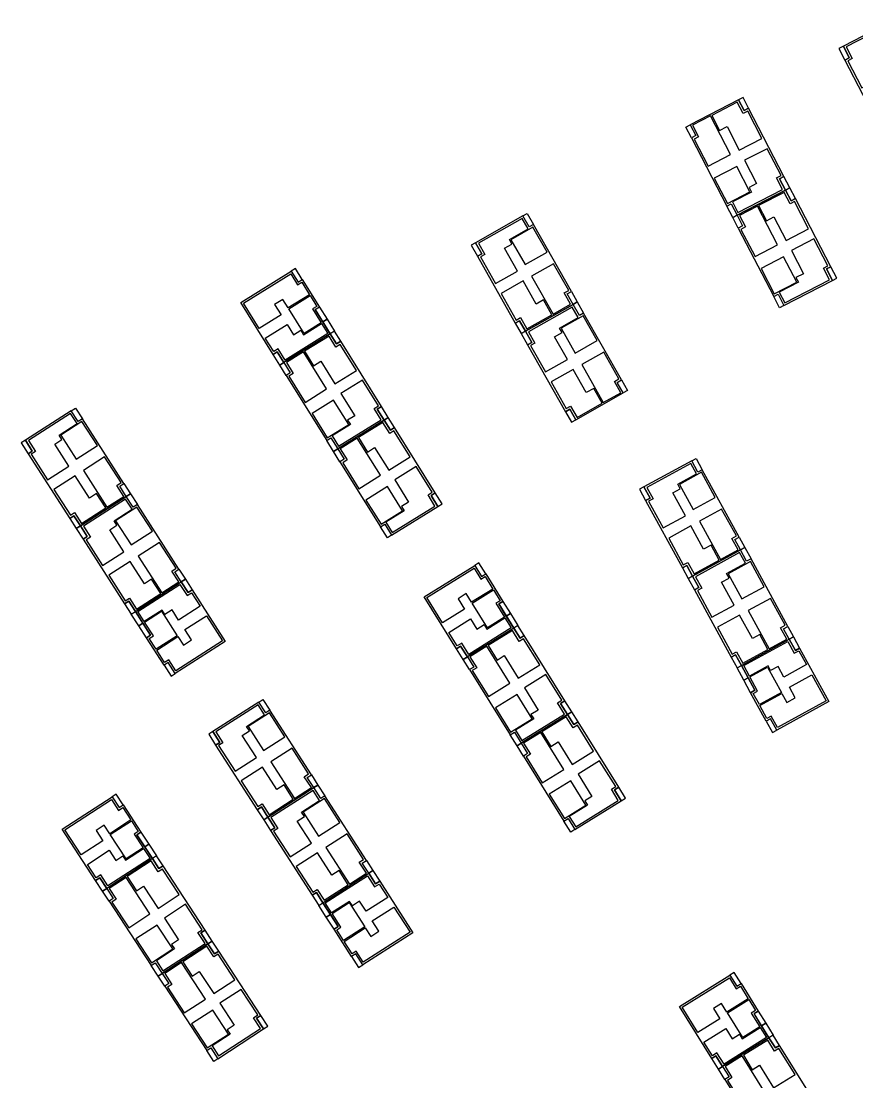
# Model space of a CAD drawing. Header units: millimetres. Extents: x 2243236 to 2245245, y 377909 to 380965.
# Drawn here: x 2244631.5 to 2244825.4, y 378654.8 to 378901.1 of the extents above; entities that cross this region are included whole.
import ezdxf

# ---------------------------------------------------------------- set-up
doc = ezdxf.new("R2010")
doc.units = ezdxf.units.MM
doc.layers.add('планировка_квартир_1_тип_контур', color=249, linetype='Continuous')

msp = doc.modelspace()

# ---------------------------------------------------------------- linework, layer by layer
at = {"layer": 'планировка_квартир_1_тип_контур', "color": 8}
for points in [[(2244844.43, 378880.13), (2244843.15, 378882.61), (2244844.16, 378883.14), (2244835.94, 378898.97), (2244834.93, 378898.45), (2244833.55, 378901.1), (2244822.31, 378895.27), (2244822.31, 378895.27), (2244823.69, 378892.61), (2244822.67, 378892.08), (2244830.89, 378876.25), (2244831.91, 378876.78), (2244833.19, 378874.3), (2244844.43, 378880.13)], [(2244786.77, 378877), (2244788.05, 378874.53), (2244787.04, 378874), (2244795.26, 378858.17), (2244796.27, 378858.69), (2244797.65, 378856.04), (2244808.89, 378861.87), (2244808.89, 378861.87), (2244807.51, 378864.52), (2244808.53, 378865.05), (2244800.31, 378880.89), (2244799.29, 378880.36), (2244798.01, 378882.84), (2244786.77, 378877)], [(2244797.65, 378856.04), (2244798.93, 378853.56), (2244797.92, 378853.03), (2244806.14, 378837.2), (2244807.15, 378837.73), (2244808.53, 378835.07), (2244819.77, 378840.9), (2244819.77, 378840.9), (2244818.39, 378843.56), (2244819.41, 378844.09), (2244811.19, 378859.92), (2244810.17, 378859.39), (2244808.89, 378861.87), (2244797.65, 378856.04)], [(2244759.58, 378835.35), (2244758.2, 378837.78), (2244759.2, 378838.34), (2244750.41, 378853.87), (2244749.42, 378853.31), (2244747.94, 378855.91), (2244736.92, 378849.67), (2244736.92, 378849.67), (2244738.39, 378847.07), (2244737.39, 378846.5), (2244746.18, 378830.98), (2244747.18, 378831.54), (2244748.56, 378829.12), (2244759.58, 378835.35)], [(2244771.21, 378814.8), (2244769.84, 378817.22), (2244770.83, 378817.79), (2244762.04, 378833.31), (2244761.05, 378832.75), (2244759.58, 378835.35), (2244748.56, 378829.12), (2244748.56, 378829.12), (2244750.03, 378826.51), (2244749.03, 378825.95), (2244757.81, 378810.42), (2244758.81, 378810.99), (2244760.19, 378808.56), (2244771.21, 378814.8)], [(2244692.48, 378821.83), (2244693.96, 378819.46), (2244692.99, 378818.85), (2244702.42, 378803.71), (2244703.39, 378804.31), (2244704.97, 378801.78), (2244715.72, 378808.47), (2244715.72, 378808.47), (2244714.14, 378811.01), (2244715.12, 378811.62), (2244705.68, 378826.76), (2244704.71, 378826.15), (2244703.23, 378828.52), (2244692.48, 378821.83)], [(2244655.89, 378790.75), (2244654.38, 378793.1), (2244655.34, 378793.72), (2244645.7, 378808.73), (2244644.74, 378808.12), (2244643.13, 378810.63), (2244632.47, 378803.79), (2244632.47, 378803.79), (2244634.08, 378801.28), (2244633.12, 378800.66), (2244642.75, 378785.64), (2244643.72, 378786.26), (2244645.23, 378783.91), (2244655.89, 378790.75)], [(2244704.97, 378801.78), (2244706.44, 378799.41), (2244705.48, 378798.8), (2244714.91, 378783.66), (2244715.88, 378784.26), (2244717.46, 378781.73), (2244728.21, 378788.42), (2244728.21, 378788.42), (2244726.63, 378790.96), (2244727.6, 378791.57), (2244718.17, 378806.71), (2244717.19, 378806.1), (2244715.72, 378808.47), (2244704.97, 378801.78)], [(2244798.44, 378778.3), (2244797.1, 378780.75), (2244798.11, 378781.29), (2244789.56, 378796.95), (2244788.55, 378796.41), (2244787.12, 378799.03), (2244776.01, 378792.96), (2244776.01, 378792.96), (2244777.44, 378790.34), (2244776.43, 378789.79), (2244784.98, 378774.13), (2244785.99, 378774.68), (2244787.33, 378772.23), (2244798.44, 378778.3)], [(2244668.65, 378770.88), (2244667.14, 378773.23), (2244668.1, 378773.84), (2244658.46, 378788.85), (2244657.5, 378788.24), (2244655.89, 378790.75), (2244645.23, 378783.91), (2244645.23, 378783.91), (2244646.84, 378781.4), (2244645.88, 378780.78), (2244655.51, 378765.76), (2244656.48, 378766.38), (2244657.99, 378764.04), (2244668.65, 378770.88)], [(2244809.76, 378757.57), (2244808.42, 378760.02), (2244809.42, 378760.56), (2244800.88, 378776.22), (2244799.87, 378775.67), (2244798.44, 378778.3), (2244787.33, 378772.23), (2244787.33, 378772.23), (2244788.76, 378769.61), (2244787.75, 378769.05), (2244796.3, 378753.4), (2244797.31, 378753.95), (2244798.65, 378751.5), (2244809.76, 378757.57)], [(2244735.05, 378753.48), (2244736.52, 378751.11), (2244735.55, 378750.51), (2244744.98, 378735.36), (2244745.95, 378735.97), (2244747.53, 378733.43), (2244758.28, 378740.12), (2244758.28, 378740.12), (2244756.7, 378742.66), (2244757.68, 378743.27), (2244748.25, 378758.41), (2244747.27, 378757.8), (2244745.8, 378760.17), (2244735.05, 378753.48)], [(2244699.4, 378723.11), (2244697.89, 378725.46), (2244698.85, 378726.07), (2244689.22, 378741.09), (2244688.26, 378740.47), (2244686.64, 378742.99), (2244675.98, 378736.15), (2244675.98, 378736.15), (2244677.6, 378733.63), (2244676.63, 378733.01), (2244686.27, 378717.99), (2244687.24, 378718.62), (2244688.74, 378716.27), (2244699.4, 378723.11)], [(2244747.53, 378733.43), (2244749.01, 378731.06), (2244748.04, 378730.45), (2244757.47, 378715.31), (2244758.44, 378715.92), (2244760.02, 378713.38), (2244770.77, 378720.07), (2244770.77, 378720.07), (2244769.19, 378722.61), (2244770.17, 378723.22), (2244760.74, 378738.36), (2244759.76, 378737.75), (2244758.28, 378740.12), (2244747.53, 378733.43)], [(2244712.16, 378703.23), (2244710.65, 378705.58), (2244711.61, 378706.2), (2244701.98, 378721.21), (2244701.02, 378720.59), (2244699.4, 378723.11), (2244688.74, 378716.27), (2244688.74, 378716.27), (2244690.36, 378713.75), (2244689.39, 378713.13), (2244699.03, 378698.12), (2244700, 378698.74), (2244701.5, 378696.39), (2244712.16, 378703.23)], [(2244651.34, 378699.72), (2244652.86, 378697.38), (2244651.91, 378696.76), (2244661.66, 378681.82), (2244662.61, 378682.45), (2244664.25, 378679.94), (2244674.85, 378686.86), (2244674.85, 378686.86), (2244673.22, 378689.37), (2244674.18, 378689.99), (2244664.43, 378704.94), (2244663.47, 378704.31), (2244661.94, 378706.64), (2244651.34, 378699.72)], [(2244664.25, 378679.94), (2244665.77, 378677.6), (2244664.82, 378676.98), (2244674.57, 378662.04), (2244675.52, 378662.67), (2244677.16, 378660.16), (2244687.76, 378667.08), (2244687.76, 378667.08), (2244686.13, 378669.59), (2244687.09, 378670.21), (2244677.34, 378685.15), (2244676.38, 378684.53), (2244674.85, 378686.86), (2244664.25, 378679.94)], [(2244794.3, 378658.33), (2244795.78, 378655.96), (2244794.81, 378655.36), (2244804.24, 378640.21), (2244805.21, 378640.82), (2244806.79, 378638.28), (2244817.54, 378644.97), (2244817.54, 378644.97), (2244815.96, 378647.51), (2244816.93, 378648.12), (2244807.5, 378663.26), (2244806.53, 378662.65), (2244805.05, 378665.02), (2244794.3, 378658.33)]]:
    msp.add_lwpolyline(points, dxfattribs=at)
at = {"layer": 'планировка_квартир_1_тип_контур', "color": 1}
for points in [[(2244822.99, 378895.12), (2244824.39, 378892.44), (2244823.35, 378891.9), (2244826.6, 378885.63), (2244831.81, 378888.34), (2244829.02, 378893.72), (2244830.76, 378894.62), (2244830.2, 378895.7), (2244834.63, 378898), (2244833.34, 378900.49)], [(2244808.21, 378862.02), (2244806.81, 378864.7), (2244807.86, 378865.24), (2244804.6, 378871.5), (2244799.39, 378868.8), (2244802.18, 378863.42), (2244800.44, 378862.51), (2244801, 378861.43), (2244796.57, 378859.14), (2244797.86, 378856.65)], [(2244737.61, 378849.55), (2244739.1, 378846.92), (2244738.07, 378846.35), (2244741.55, 378840.2), (2244746.66, 378843.09), (2244743.68, 378848.37), (2244745.39, 378849.34), (2244744.79, 378850.4), (2244749.13, 378852.85), (2244747.75, 378855.29)], [(2244819.08, 378841.05), (2244817.69, 378843.73), (2244818.73, 378844.27), (2244815.48, 378850.54), (2244810.27, 378847.83), (2244813.06, 378842.45), (2244811.32, 378841.55), (2244811.88, 378840.47), (2244807.45, 378838.17), (2244808.74, 378835.68)], [(2244686.75, 378829.75), (2244683.09, 378835.61), (2244694.04, 378842.43), (2244695.63, 378839.88), (2244696.6, 378840.49), (2244698.41, 378837.58), (2244693.45, 378834.5), (2244692.2, 378836.51), (2244690.32, 378835.34), (2244691.83, 378832.91)], [(2244749.24, 378828.99), (2244750.73, 378826.37), (2244749.71, 378825.79), (2244753.19, 378819.64), (2244758.3, 378822.54), (2244755.31, 378827.81), (2244757.02, 378828.78), (2244756.42, 378829.84), (2244760.76, 378832.29), (2244759.38, 378834.73)], [(2244715.03, 378808.56), (2244713.43, 378811.13), (2244714.43, 378811.75), (2244710.69, 378817.74), (2244705.71, 378814.64), (2244708.91, 378809.49), (2244707.24, 378808.45), (2244707.89, 378807.42), (2244703.66, 378804.78), (2244705.14, 378802.4)], [(2244633.16, 378803.71), (2244634.79, 378801.17), (2244633.81, 378800.53), (2244637.62, 378794.59), (2244642.56, 378797.76), (2244639.29, 378802.86), (2244640.94, 378803.93), (2244640.29, 378804.95), (2244644.48, 378807.64), (2244642.97, 378810)], [(2244776.69, 378792.83), (2244778.14, 378790.18), (2244777.11, 378789.62), (2244780.49, 378783.42), (2244785.65, 378786.23), (2244782.74, 378791.55), (2244784.47, 378792.5), (2244783.88, 378793.56), (2244788.26, 378795.95), (2244786.92, 378798.41)], [(2244727.52, 378788.51), (2244725.92, 378791.08), (2244726.91, 378791.7), (2244723.18, 378797.69), (2244718.2, 378794.59), (2244721.4, 378789.44), (2244719.73, 378788.4), (2244720.37, 378787.37), (2244716.14, 378784.73), (2244717.62, 378782.35)], [(2244645.92, 378783.83), (2244647.55, 378781.29), (2244646.57, 378780.66), (2244650.38, 378774.71), (2244655.32, 378777.89), (2244652.05, 378782.99), (2244653.7, 378784.05), (2244653.05, 378785.07), (2244657.24, 378787.77), (2244655.73, 378790.13)], [(2244788.01, 378772.1), (2244789.46, 378769.45), (2244788.43, 378768.89), (2244791.81, 378762.69), (2244796.96, 378765.5), (2244794.06, 378770.82), (2244795.79, 378771.76), (2244795.2, 378772.83), (2244799.58, 378775.22), (2244798.24, 378777.68)], [(2244729.31, 378761.4), (2244725.66, 378767.27), (2244736.61, 378774.08), (2244738.2, 378771.53), (2244739.16, 378772.14), (2244740.97, 378769.23), (2244736.02, 378766.15), (2244734.76, 378768.16), (2244732.88, 378766.99), (2244734.4, 378764.56)], [(2244674.49, 378763.04), (2244678.22, 378757.22), (2244667.37, 378750.25), (2244665.75, 378752.78), (2244664.78, 378752.16), (2244662.94, 378755.04), (2244667.85, 378758.19), (2244669.13, 378756.2), (2244670.99, 378757.4), (2244669.45, 378759.8)], [(2244757.59, 378740.21), (2244756, 378742.78), (2244756.99, 378743.4), (2244753.26, 378749.39), (2244748.28, 378746.29), (2244751.48, 378741.14), (2244749.81, 378740.1), (2244750.45, 378739.07), (2244746.22, 378736.43), (2244747.7, 378734.05)], [(2244815.03, 378749.33), (2244818.35, 378743.26), (2244807.03, 378737.08), (2244805.58, 378739.72), (2244804.58, 378739.17), (2244802.94, 378742.17), (2244808.07, 378744.97), (2244809.2, 378742.89), (2244811.15, 378743.95), (2244809.78, 378746.46)], [(2244676.68, 378736.06), (2244678.31, 378733.52), (2244677.32, 378732.89), (2244681.14, 378726.95), (2244686.08, 378730.12), (2244682.8, 378735.22), (2244684.46, 378736.28), (2244683.8, 378737.3), (2244688, 378740), (2244686.48, 378742.36)], [(2244770.08, 378720.16), (2244768.48, 378722.73), (2244769.48, 378723.35), (2244765.75, 378729.34), (2244760.76, 378726.24), (2244763.97, 378721.09), (2244762.3, 378720.05), (2244762.94, 378719.02), (2244758.71, 378716.38), (2244760.19, 378714)], [(2244689.44, 378716.18), (2244691.07, 378713.64), (2244690.08, 378713.01), (2244693.89, 378707.07), (2244698.84, 378710.24), (2244695.56, 378715.34), (2244697.22, 378716.4), (2244696.56, 378717.43), (2244700.76, 378720.12), (2244699.24, 378722.48)], [(2244645.44, 378707.52), (2244641.66, 378713.31), (2244652.46, 378720.36), (2244654.1, 378717.84), (2244655.06, 378718.46), (2244656.93, 378715.6), (2244652.04, 378712.41), (2244650.74, 378714.39), (2244648.89, 378713.18), (2244650.45, 378710.79)], [(2244674.16, 378686.94), (2244672.51, 378689.47), (2244673.49, 378690.11), (2244669.63, 378696.02), (2244664.72, 378692.81), (2244668.03, 378687.74), (2244666.38, 378686.66), (2244667.05, 378685.64), (2244662.87, 378682.92), (2244664.4, 378680.57)], [(2244718, 378695.39), (2244721.74, 378689.57), (2244710.88, 378682.6), (2244709.26, 378685.13), (2244708.3, 378684.52), (2244706.45, 378687.39), (2244711.36, 378690.55), (2244712.64, 378688.55), (2244714.51, 378689.75), (2244712.96, 378692.16)], [(2244788.57, 378666.25), (2244784.91, 378672.12), (2244795.86, 378678.94), (2244797.45, 378676.38), (2244798.42, 378676.99), (2244800.23, 378674.09), (2244795.27, 378671), (2244794.02, 378673.01), (2244792.14, 378671.84), (2244793.65, 378669.41)], [(2244687.07, 378667.16), (2244685.42, 378669.69), (2244686.4, 378670.33), (2244682.54, 378676.24), (2244677.63, 378673.03), (2244680.94, 378667.96), (2244679.29, 378666.88), (2244679.96, 378665.86), (2244675.78, 378663.14), (2244677.31, 378660.79)]]:
    msp.add_lwpolyline(points, close=True, dxfattribs=at)
at = {"layer": 'планировка_квартир_1_тип_контур', "color": 6}
for points in [[(2244822.67, 378892.08), (2244823.69, 378892.61), (2244822.31, 378895.27), (2244821.29, 378894.74)], [(2244800.31, 378880.89), (2244799.03, 378883.37), (2244798.01, 378882.84), (2244799.29, 378880.36)], [(2244788.05, 378874.53), (2244787.04, 378874), (2244785.75, 378876.48), (2244786.77, 378877)], [(2244808.53, 378865.05), (2244807.51, 378864.52), (2244808.89, 378861.87), (2244809.91, 378862.4)], [(2244811.19, 378859.92), (2244809.91, 378862.4), (2244808.89, 378861.87), (2244810.17, 378859.39)], [(2244797.65, 378856.04), (2244796.63, 378855.51), (2244795.26, 378858.17), (2244796.27, 378858.69), (2244797.65, 378856.04)], [(2244747.94, 378855.91), (2244748.94, 378856.47), (2244750.41, 378853.87), (2244749.42, 378853.31), (2244747.94, 378855.91)], [(2244798.93, 378853.56), (2244797.92, 378853.03), (2244796.63, 378855.51), (2244797.65, 378856.04)], [(2244737.39, 378846.5), (2244738.39, 378847.07), (2244736.92, 378849.67), (2244735.92, 378849.11)], [(2244695.77, 378840.51), (2244696.74, 378841.12), (2244695.16, 378843.67), (2244694.18, 378843.06)], [(2244695.77, 378840.51), (2244696.74, 378841.12), (2244695.16, 378843.67), (2244694.18, 378843.06)], [(2244819.41, 378844.09), (2244818.39, 378843.56), (2244819.77, 378840.9), (2244820.79, 378841.43)], [(2244758.2, 378837.78), (2244759.2, 378838.34), (2244760.57, 378835.92), (2244759.58, 378835.35)], [(2244808.53, 378835.07), (2244807.51, 378834.55), (2244806.14, 378837.2), (2244807.15, 378837.73), (2244808.53, 378835.07)], [(2244759.58, 378835.35), (2244760.57, 378835.92), (2244762.04, 378833.31), (2244761.05, 378832.75), (2244759.58, 378835.35)], [(2244701.51, 378831.3), (2244699.76, 378834.12), (2244700.73, 378834.72), (2244702.48, 378831.91)], [(2244701.51, 378831.3), (2244699.76, 378834.12), (2244700.73, 378834.72), (2244702.48, 378831.91)], [(2244703.23, 378828.52), (2244701.51, 378831.3), (2244702.48, 378831.91), (2244704.21, 378829.13)], [(2244703.23, 378828.52), (2244701.51, 378831.3), (2244702.48, 378831.91), (2244704.21, 378829.13)], [(2244746.18, 378830.98), (2244747.55, 378828.55), (2244748.56, 378829.12), (2244747.18, 378831.54)], [(2244705.68, 378826.76), (2244704.21, 378829.13), (2244703.23, 378828.52), (2244704.71, 378826.15)], [(2244749.03, 378825.95), (2244750.03, 378826.51), (2244748.56, 378829.12), (2244747.55, 378828.55)], [(2244691.51, 378821.22), (2244689.96, 378823.72), (2244690.93, 378824.33), (2244692.48, 378821.83)], [(2244691.51, 378821.22), (2244689.96, 378823.72), (2244690.93, 378824.33), (2244692.48, 378821.83)], [(2244693.96, 378819.46), (2244692.99, 378818.85), (2244691.51, 378821.22), (2244692.48, 378821.83)], [(2244769.84, 378817.22), (2244770.83, 378817.79), (2244772.2, 378815.36), (2244771.21, 378814.8)], [(2244643.13, 378810.63), (2244644.09, 378811.25), (2244645.7, 378808.73), (2244644.74, 378808.12), (2244643.13, 378810.63)], [(2244715.12, 378811.62), (2244714.14, 378811.01), (2244715.72, 378808.47), (2244716.7, 378809.08)], [(2244757.81, 378810.42), (2244759.19, 378807.99), (2244760.19, 378808.56), (2244758.81, 378810.99)], [(2244718.17, 378806.71), (2244716.7, 378809.08), (2244715.72, 378808.47), (2244717.19, 378806.1)], [(2244633.12, 378800.66), (2244634.08, 378801.28), (2244632.47, 378803.79), (2244631.5, 378803.17)], [(2244704.97, 378801.78), (2244704, 378801.17), (2244702.42, 378803.71), (2244703.39, 378804.31), (2244704.97, 378801.78)], [(2244706.44, 378799.41), (2244705.48, 378798.8), (2244704, 378801.17), (2244704.97, 378801.78)], [(2244787.12, 378799.03), (2244788.12, 378799.58), (2244789.56, 378796.95), (2244788.55, 378796.41), (2244787.12, 378799.03)], [(2244654.38, 378793.1), (2244655.34, 378793.72), (2244656.85, 378791.37), (2244655.89, 378790.75)], [(2244776.43, 378789.79), (2244777.44, 378790.34), (2244776.01, 378792.96), (2244775, 378792.41)], [(2244655.89, 378790.75), (2244656.85, 378791.37), (2244658.46, 378788.85), (2244657.5, 378788.24), (2244655.89, 378790.75)], [(2244727.6, 378791.57), (2244726.63, 378790.96), (2244728.21, 378788.42), (2244729.18, 378789.03)], [(2244642.75, 378785.64), (2244644.26, 378783.29), (2244645.23, 378783.91), (2244643.72, 378786.26)], [(2244645.88, 378780.78), (2244646.84, 378781.4), (2244645.23, 378783.91), (2244644.26, 378783.29)], [(2244717.46, 378781.73), (2244716.49, 378781.12), (2244714.91, 378783.66), (2244715.88, 378784.26), (2244717.46, 378781.73)], [(2244797.1, 378780.75), (2244798.11, 378781.29), (2244799.44, 378778.85), (2244798.44, 378778.3)], [(2244798.44, 378778.3), (2244799.44, 378778.85), (2244800.88, 378776.22), (2244799.87, 378775.67), (2244798.44, 378778.3)], [(2244667.14, 378773.23), (2244668.1, 378773.84), (2244669.61, 378771.49), (2244668.65, 378770.88)], [(2244738.34, 378772.16), (2244739.31, 378772.77), (2244737.72, 378775.32), (2244736.75, 378774.72)], [(2244738.34, 378772.16), (2244739.31, 378772.77), (2244737.72, 378775.32), (2244736.75, 378774.72)], [(2244784.98, 378774.13), (2244786.32, 378771.68), (2244787.33, 378772.23), (2244785.99, 378774.68)], [(2244669.61, 378771.49), (2244671.2, 378769.02), (2244670.24, 378768.4), (2244668.65, 378770.88)], [(2244669.61, 378771.49), (2244671.2, 378769.02), (2244670.24, 378768.4), (2244668.65, 378770.88)], [(2244787.75, 378769.05), (2244788.76, 378769.61), (2244787.33, 378772.23), (2244786.32, 378771.68)], [(2244655.51, 378765.76), (2244657.02, 378763.41), (2244657.99, 378764.04), (2244656.48, 378766.38)], [(2244744.07, 378762.95), (2244742.32, 378765.77), (2244743.29, 378766.37), (2244745.04, 378763.56)], [(2244744.07, 378762.95), (2244742.32, 378765.77), (2244743.29, 378766.37), (2244745.04, 378763.56)], [(2244657.99, 378764.04), (2244659.75, 378761.28), (2244658.79, 378760.66), (2244657.02, 378763.41)], [(2244657.99, 378764.04), (2244659.75, 378761.28), (2244658.79, 378760.66), (2244657.02, 378763.41)], [(2244745.8, 378760.17), (2244744.07, 378762.95), (2244745.04, 378763.56), (2244746.77, 378760.78)], [(2244745.8, 378760.17), (2244744.07, 378762.95), (2244745.04, 378763.56), (2244746.77, 378760.78)], [(2244659.75, 378761.28), (2244661.54, 378758.49), (2244660.58, 378757.87), (2244658.79, 378760.66)], [(2244659.75, 378761.28), (2244661.54, 378758.49), (2244660.58, 378757.87), (2244658.79, 378760.66)], [(2244748.25, 378758.41), (2244746.77, 378760.78), (2244745.8, 378760.17), (2244747.27, 378757.8)], [(2244808.42, 378760.02), (2244809.42, 378760.56), (2244810.76, 378758.11), (2244809.76, 378757.57)], [(2244734.08, 378752.87), (2244732.52, 378755.37), (2244733.49, 378755.98), (2244735.05, 378753.48)], [(2244734.08, 378752.87), (2244732.52, 378755.37), (2244733.49, 378755.98), (2244735.05, 378753.48)], [(2244810.76, 378758.11), (2244812.17, 378755.53), (2244811.17, 378754.98), (2244809.76, 378757.57)], [(2244810.76, 378758.11), (2244812.17, 378755.53), (2244811.17, 378754.98), (2244809.76, 378757.57)], [(2244736.52, 378751.11), (2244735.55, 378750.51), (2244734.08, 378752.87), (2244735.05, 378753.48)], [(2244796.3, 378753.4), (2244797.64, 378750.95), (2244798.65, 378751.5), (2244797.31, 378753.95)], [(2244665.61, 378752.15), (2244664.65, 378751.53), (2244666.27, 378749), (2244667.23, 378749.62)], [(2244665.61, 378752.15), (2244664.65, 378751.53), (2244666.27, 378749), (2244667.23, 378749.62)], [(2244798.65, 378751.5), (2244800.21, 378748.62), (2244799.2, 378748.08), (2244797.64, 378750.95)], [(2244798.65, 378751.5), (2244800.21, 378748.62), (2244799.2, 378748.08), (2244797.64, 378750.95)], [(2244800.21, 378748.62), (2244801.8, 378745.71), (2244800.79, 378745.16), (2244799.2, 378748.08)], [(2244800.21, 378748.62), (2244801.8, 378745.71), (2244800.79, 378745.16), (2244799.2, 378748.08)], [(2244686.64, 378742.99), (2244687.6, 378743.6), (2244689.22, 378741.09), (2244688.26, 378740.47), (2244686.64, 378742.99)], [(2244757.68, 378743.27), (2244756.7, 378742.66), (2244758.28, 378740.12), (2244759.26, 378740.73)], [(2244760.74, 378738.36), (2244759.26, 378740.73), (2244758.28, 378740.12), (2244759.76, 378737.75)], [(2244805.41, 378739.1), (2244804.4, 378738.55), (2244805.84, 378735.91), (2244806.85, 378736.46)], [(2244805.41, 378739.1), (2244804.4, 378738.55), (2244805.84, 378735.91), (2244806.85, 378736.46)], [(2244676.63, 378733.01), (2244677.6, 378733.63), (2244675.98, 378736.15), (2244675.02, 378735.52)], [(2244747.53, 378733.43), (2244746.57, 378732.82), (2244744.98, 378735.36), (2244745.95, 378735.97), (2244747.53, 378733.43)], [(2244749.01, 378731.06), (2244748.04, 378730.45), (2244746.57, 378732.82), (2244747.53, 378733.43)], [(2244697.89, 378725.46), (2244698.85, 378726.07), (2244700.36, 378723.72), (2244699.4, 378723.11)], [(2244654.23, 378718.47), (2244655.19, 378719.1), (2244653.55, 378721.61), (2244652.59, 378720.99)], [(2244654.23, 378718.47), (2244655.19, 378719.1), (2244653.55, 378721.61), (2244652.59, 378720.99)], [(2244699.4, 378723.11), (2244700.36, 378723.72), (2244701.98, 378721.21), (2244701.02, 378720.59), (2244699.4, 378723.11)], [(2244770.17, 378723.22), (2244769.19, 378722.61), (2244770.77, 378720.07), (2244771.75, 378720.68)], [(2244686.27, 378717.99), (2244687.78, 378715.65), (2244688.74, 378716.27), (2244687.24, 378718.62)], [(2244689.39, 378713.13), (2244690.36, 378713.75), (2244688.74, 378716.27), (2244687.78, 378715.65)], [(2244760.02, 378713.38), (2244759.05, 378712.77), (2244757.47, 378715.31), (2244758.44, 378715.92), (2244760.02, 378713.38)], [(2244660.16, 378709.39), (2244658.35, 378712.17), (2244659.3, 378712.79), (2244661.12, 378710.01)], [(2244660.16, 378709.39), (2244658.35, 378712.17), (2244659.3, 378712.79), (2244661.12, 378710.01)], [(2244661.94, 378706.64), (2244660.16, 378709.39), (2244661.12, 378710.01), (2244662.91, 378707.27)], [(2244661.94, 378706.64), (2244660.16, 378709.39), (2244661.12, 378710.01), (2244662.91, 378707.27)], [(2244664.43, 378704.94), (2244662.91, 378707.27), (2244661.94, 378706.64), (2244663.47, 378704.31)], [(2244710.65, 378705.58), (2244711.61, 378706.2), (2244713.12, 378703.85), (2244712.16, 378703.23)], [(2244650.38, 378699.1), (2244648.77, 378701.56), (2244649.73, 378702.19), (2244651.34, 378699.72)], [(2244650.38, 378699.1), (2244648.77, 378701.56), (2244649.73, 378702.19), (2244651.34, 378699.72)], [(2244713.12, 378703.85), (2244714.71, 378701.37), (2244713.75, 378700.75), (2244712.16, 378703.23)], [(2244713.12, 378703.85), (2244714.71, 378701.37), (2244713.75, 378700.75), (2244712.16, 378703.23)], [(2244652.86, 378697.38), (2244651.91, 378696.76), (2244650.38, 378699.1), (2244651.34, 378699.72)], [(2244699.03, 378698.12), (2244700.54, 378695.77), (2244701.5, 378696.39), (2244700, 378698.74)], [(2244701.5, 378696.39), (2244703.26, 378693.63), (2244702.3, 378693.01), (2244700.54, 378695.77)], [(2244701.5, 378696.39), (2244703.26, 378693.63), (2244702.3, 378693.01), (2244700.54, 378695.77)], [(2244703.26, 378693.63), (2244705.06, 378690.84), (2244704.1, 378690.22), (2244702.3, 378693.01)], [(2244703.26, 378693.63), (2244705.06, 378690.84), (2244704.1, 378690.22), (2244702.3, 378693.01)], [(2244674.18, 378689.99), (2244673.22, 378689.37), (2244674.85, 378686.86), (2244675.82, 378687.49)], [(2244677.34, 378685.15), (2244675.82, 378687.49), (2244674.85, 378686.86), (2244676.38, 378684.53)], [(2244664.25, 378679.94), (2244663.29, 378679.32), (2244661.66, 378681.82), (2244662.61, 378682.45), (2244664.25, 378679.94)], [(2244709.13, 378684.5), (2244708.16, 378683.88), (2244709.79, 378681.35), (2244710.75, 378681.97)], [(2244709.13, 378684.5), (2244708.16, 378683.88), (2244709.79, 378681.35), (2244710.75, 378681.97)], [(2244665.77, 378677.6), (2244664.82, 378676.98), (2244663.29, 378679.32), (2244664.25, 378679.94)], [(2244797.59, 378677.02), (2244798.56, 378677.62), (2244796.97, 378680.17), (2244796, 378679.57)], [(2244797.59, 378677.02), (2244798.56, 378677.62), (2244796.97, 378680.17), (2244796, 378679.57)], [(2244687.09, 378670.21), (2244686.13, 378669.59), (2244687.76, 378667.08), (2244688.73, 378667.71)], [(2244803.33, 378667.8), (2244801.58, 378670.62), (2244802.54, 378671.22), (2244804.3, 378668.41)], [(2244803.33, 378667.8), (2244801.58, 378670.62), (2244802.54, 378671.22), (2244804.3, 378668.41)], [(2244805.05, 378665.02), (2244803.33, 378667.8), (2244804.3, 378668.41), (2244806.03, 378665.63)], [(2244805.05, 378665.02), (2244803.33, 378667.8), (2244804.3, 378668.41), (2244806.03, 378665.63)], [(2244807.5, 378663.26), (2244806.03, 378665.63), (2244805.05, 378665.02), (2244806.53, 378662.65)], [(2244677.16, 378660.16), (2244676.2, 378659.54), (2244674.57, 378662.04), (2244675.52, 378662.67), (2244677.16, 378660.16)], [(2244793.33, 378657.73), (2244791.78, 378660.22), (2244792.75, 378660.83), (2244794.3, 378658.33)], [(2244793.33, 378657.73), (2244791.78, 378660.22), (2244792.75, 378660.83), (2244794.3, 378658.33)], [(2244795.78, 378655.96), (2244794.81, 378655.36), (2244793.33, 378657.73), (2244794.3, 378658.33)]]:
    msp.add_lwpolyline(points, close=True, dxfattribs=at)
at = {"layer": 'планировка_квартир_1_тип_контур', "color": 2}
for points in [[(2244803.38, 378873.87), (2244800.11, 378880.18), (2244799.06, 378879.64), (2244797.67, 378882.31), (2244791.75, 378879.24), (2244793.57, 378875.73), (2244795.32, 378876.64), (2244798.16, 378871.17)], [(2244791.48, 378879.1), (2244787.33, 378876.95), (2244788.72, 378874.27), (2244787.66, 378873.72), (2244790.93, 378867.41), (2244796.14, 378870.12)], [(2244814.26, 378852.91), (2244810.99, 378859.21), (2244809.94, 378858.67), (2244808.55, 378861.35), (2244802.63, 378858.28), (2244804.45, 378854.76), (2244806.2, 378855.67), (2244809.04, 378850.2)], [(2244802.36, 378858.14), (2244798.21, 378855.98), (2244799.6, 378853.31), (2244798.54, 378852.76), (2244801.81, 378846.45), (2244807.02, 378849.15)], [(2244754.94, 378833.08), (2244759.01, 378835.39), (2244757.53, 378838.01), (2244758.57, 378838.6), (2244755.06, 378844.79), (2244749.96, 378841.89)], [(2244742.86, 378837.88), (2244746.36, 378831.69), (2244747.39, 378832.27), (2244748.87, 378829.65), (2244754.67, 378832.93), (2244752.73, 378836.38), (2244751.01, 378835.4), (2244747.97, 378840.77)], [(2244692.8, 378822.39), (2244691.17, 378825.02), (2244690.11, 378824.36), (2244688.15, 378827.49), (2244693.24, 378830.65), (2244694.71, 378828.28), (2244696.38, 378829.32), (2244697.01, 378828.29), (2244701.22, 378830.91), (2244702.69, 378828.55)], [(2244709.29, 378820), (2244705.53, 378826.04), (2244704.53, 378825.42), (2244702.94, 378827.98), (2244697.28, 378824.45), (2244699.36, 378821.09), (2244701.04, 378822.13), (2244704.3, 378816.9)], [(2244697.02, 378824.29), (2244693.05, 378821.82), (2244694.64, 378819.26), (2244693.63, 378818.63), (2244697.39, 378812.59), (2244702.37, 378815.7)], [(2244766.58, 378812.53), (2244770.65, 378814.83), (2244769.16, 378817.45), (2244770.2, 378818.04), (2244766.7, 378824.23), (2244761.59, 378821.34)], [(2244754.49, 378817.32), (2244758, 378811.14), (2244759.02, 378811.72), (2244760.51, 378809.09), (2244766.31, 378812.38), (2244764.37, 378815.82), (2244762.65, 378814.85), (2244759.61, 378820.22)], [(2244721.78, 378799.95), (2244718.02, 378805.99), (2244717.02, 378805.37), (2244715.43, 378807.92), (2244709.77, 378804.4), (2244711.85, 378801.04), (2244713.53, 378802.08), (2244716.79, 378796.85)], [(2244709.5, 378804.24), (2244705.54, 378801.77), (2244707.13, 378799.21), (2244706.12, 378798.58), (2244709.87, 378792.54), (2244714.86, 378795.64)], [(2244651.39, 378788.23), (2244655.32, 378790.76), (2244653.69, 378793.3), (2244654.7, 378793.94), (2244650.86, 378799.92), (2244645.92, 378796.75)], [(2244639.06, 378792.35), (2244642.9, 378786.37), (2244643.89, 378787), (2244645.52, 378784.46), (2244651.13, 378788.07), (2244649, 378791.4), (2244647.33, 378790.33), (2244644, 378795.52)], [(2244793.77, 378776.1), (2244797.88, 378778.34), (2244796.43, 378780.99), (2244797.48, 378781.56), (2244794.07, 378787.8), (2244788.92, 378784.99)], [(2244781.77, 378781.08), (2244785.17, 378774.84), (2244786.2, 378775.4), (2244787.65, 378772.76), (2244793.5, 378775.95), (2244791.61, 378779.43), (2244789.88, 378778.48), (2244786.92, 378783.89)], [(2244664.14, 378768.35), (2244668.08, 378770.88), (2244666.45, 378773.42), (2244667.46, 378774.06), (2244663.62, 378780.04), (2244658.68, 378776.87)], [(2244651.82, 378772.47), (2244655.65, 378766.49), (2244656.65, 378767.12), (2244658.27, 378764.59), (2244663.88, 378768.19), (2244661.76, 378771.52), (2244660.09, 378770.45), (2244656.76, 378775.64)], [(2244668.34, 378770.31), (2244670.01, 378767.71), (2244671.06, 378768.38), (2244673.05, 378765.28), (2244668.01, 378762.04), (2244666.5, 378764.39), (2244664.86, 378763.34), (2244664.2, 378764.35), (2244660.04, 378761.67), (2244658.53, 378764.02)], [(2244805.09, 378755.37), (2244809.2, 378757.61), (2244807.75, 378760.26), (2244808.8, 378760.83), (2244805.39, 378767.07), (2244800.24, 378764.25)], [(2244735.36, 378754.04), (2244733.73, 378756.67), (2244732.67, 378756.01), (2244730.72, 378759.14), (2244735.8, 378762.3), (2244737.28, 378759.93), (2244738.94, 378760.97), (2244739.58, 378759.94), (2244743.78, 378762.56), (2244745.25, 378760.2)], [(2244793.08, 378760.35), (2244796.49, 378754.11), (2244797.52, 378754.67), (2244798.97, 378752.03), (2244804.82, 378755.22), (2244802.93, 378758.7), (2244801.2, 378757.75), (2244798.24, 378763.16)], [(2244751.85, 378751.66), (2244748.1, 378757.69), (2244747.1, 378757.07), (2244745.5, 378759.63), (2244739.84, 378756.1), (2244741.93, 378752.74), (2244743.61, 378753.79), (2244746.87, 378748.55)], [(2244739.58, 378755.94), (2244735.61, 378753.47), (2244737.21, 378750.91), (2244736.19, 378750.28), (2244739.95, 378744.24), (2244744.93, 378747.35)], [(2244809.41, 378757.02), (2244810.89, 378754.31), (2244811.99, 378754.91), (2244813.76, 378751.67), (2244808.5, 378748.8), (2244807.16, 378751.25), (2244805.44, 378750.31), (2244804.87, 378751.37), (2244800.52, 378749), (2244799.19, 378751.44)], [(2244764.34, 378731.61), (2244760.58, 378737.64), (2244759.58, 378737.02), (2244757.99, 378739.58), (2244752.33, 378736.05), (2244754.41, 378732.69), (2244756.09, 378733.73), (2244759.35, 378728.5)], [(2244752.07, 378735.89), (2244748.1, 378733.42), (2244749.69, 378730.86), (2244748.68, 378730.23), (2244752.44, 378724.19), (2244757.42, 378727.3)], [(2244694.9, 378720.59), (2244698.84, 378723.11), (2244697.21, 378725.65), (2244698.21, 378726.29), (2244694.37, 378732.27), (2244689.43, 378729.1)], [(2244682.57, 378724.7), (2244686.41, 378718.72), (2244687.4, 378719.35), (2244689.03, 378716.82), (2244694.64, 378720.42), (2244692.51, 378723.75), (2244690.85, 378722.68), (2244687.52, 378727.87)], [(2244707.66, 378700.71), (2244711.6, 378703.23), (2244709.97, 378705.77), (2244710.97, 378706.42), (2244707.13, 378712.4), (2244702.19, 378709.23)], [(2244651.64, 378700.29), (2244649.95, 378702.88), (2244648.91, 378702.2), (2244646.89, 378705.29), (2244651.9, 378708.56), (2244653.43, 378706.22), (2244655.07, 378707.29), (2244655.73, 378706.28), (2244659.88, 378708.99), (2244661.4, 378706.66)], [(2244695.33, 378704.82), (2244699.17, 378698.84), (2244700.16, 378699.48), (2244701.79, 378696.94), (2244707.4, 378700.54), (2244705.27, 378703.87), (2244703.61, 378702.81), (2244700.28, 378708)], [(2244668.18, 378698.26), (2244664.3, 378704.21), (2244663.31, 378703.57), (2244661.66, 378706.09), (2244656.08, 378702.45), (2244658.23, 378699.13), (2244659.89, 378700.21), (2244663.26, 378695.05)], [(2244655.82, 378702.28), (2244651.9, 378699.72), (2244653.55, 378697.2), (2244652.55, 378696.55), (2244656.44, 378690.59), (2244661.35, 378693.8)], [(2244711.85, 378702.66), (2244713.52, 378700.06), (2244714.57, 378700.73), (2244716.57, 378697.63), (2244711.53, 378694.39), (2244710.02, 378696.75), (2244708.37, 378695.69), (2244707.72, 378696.7), (2244703.55, 378694.03), (2244702.05, 378696.37)], [(2244681.09, 378678.48), (2244677.21, 378684.43), (2244676.22, 378683.79), (2244674.57, 378686.31), (2244668.99, 378682.67), (2244671.14, 378679.35), (2244672.8, 378680.43), (2244676.17, 378675.27)], [(2244668.73, 378682.5), (2244664.81, 378679.94), (2244666.46, 378677.42), (2244665.46, 378676.77), (2244669.35, 378670.81), (2244674.26, 378674.02)], [(2244794.62, 378658.89), (2244792.98, 378661.52), (2244791.92, 378660.86), (2244789.97, 378663.99), (2244795.06, 378667.15), (2244796.53, 378664.78), (2244798.2, 378665.82), (2244798.83, 378664.79), (2244803.04, 378667.41), (2244804.51, 378665.05)], [(2244811.11, 378656.51), (2244807.35, 378662.54), (2244806.35, 378661.92), (2244804.76, 378664.48), (2244799.1, 378660.95), (2244801.18, 378657.59), (2244802.86, 378658.64), (2244806.12, 378653.4)], [(2244798.84, 378660.79), (2244794.87, 378658.32), (2244796.46, 378655.76), (2244795.45, 378655.13), (2244799.21, 378649.09), (2244804.19, 378652.2)]]:
    msp.add_lwpolyline(points, close=True, dxfattribs=at)
at = {"layer": 'планировка_квартир_1_тип_контур', "color": 5}
for points in [[(2244797.57, 378867.37), (2244792.36, 378864.67), (2244795.41, 378858.78), (2244800.62, 378861.48)], [(2244748.43, 378844.59), (2244753.54, 378847.48), (2244750.27, 378853.25), (2244745.17, 378850.36)], [(2244808.45, 378846.4), (2244803.24, 378843.7), (2244806.29, 378837.81), (2244811.5, 378840.52)], [(2244693.58, 378834.29), (2244698.54, 378837.38), (2244700.1, 378834.87), (2244699.13, 378834.27), (2244701.12, 378831.06), (2244697.14, 378828.58)], [(2244760.07, 378824.03), (2244765.17, 378826.92), (2244761.91, 378832.69), (2244756.8, 378829.8)], [(2244704.01, 378813.07), (2244699.02, 378809.96), (2244702.53, 378804.34), (2244707.51, 378807.44)], [(2244644.24, 378799.36), (2244649.18, 378802.53), (2244645.6, 378808.11), (2244640.66, 378804.94)], [(2244787.44, 378787.7), (2244792.59, 378790.52), (2244789.41, 378796.34), (2244784.26, 378793.52)], [(2244716.49, 378793.02), (2244711.51, 378789.91), (2244715.02, 378784.29), (2244720, 378787.39)], [(2244657, 378779.48), (2244661.94, 378782.65), (2244658.36, 378788.23), (2244653.42, 378785.06)], [(2244798.76, 378766.97), (2244803.91, 378769.78), (2244800.73, 378775.6), (2244795.58, 378772.79)], [(2244736.15, 378765.94), (2244741.1, 378769.03), (2244742.66, 378766.52), (2244741.69, 378765.92), (2244743.69, 378762.71), (2244739.7, 378760.23)], [(2244667.72, 378758.4), (2244662.81, 378755.24), (2244661.21, 378757.73), (2244662.17, 378758.34), (2244660.13, 378761.52), (2244664.08, 378764.06)], [(2244807.95, 378745.18), (2244802.83, 378742.39), (2244801.41, 378744.98), (2244802.42, 378745.52), (2244800.6, 378748.84), (2244804.73, 378751.09)], [(2244746.57, 378744.72), (2244741.59, 378741.61), (2244745.09, 378735.99), (2244750.08, 378739.09)], [(2244687.76, 378731.71), (2244692.7, 378734.88), (2244689.12, 378740.46), (2244684.18, 378737.29)], [(2244759.06, 378724.67), (2244754.07, 378721.56), (2244757.58, 378715.94), (2244762.56, 378719.04)], [(2244700.52, 378711.83), (2244705.46, 378715), (2244701.88, 378720.58), (2244696.94, 378717.41)], [(2244652.17, 378712.21), (2244657.06, 378715.4), (2244658.67, 378712.93), (2244657.72, 378712.3), (2244659.78, 378709.14), (2244655.85, 378706.57)], [(2244711.23, 378690.75), (2244706.32, 378687.6), (2244704.73, 378690.08), (2244705.69, 378690.7), (2244703.65, 378693.88), (2244707.6, 378696.41)], [(2244663.05, 378691.21), (2244658.13, 378688), (2244661.75, 378682.45), (2244666.67, 378685.66)], [(2244795.4, 378670.79), (2244800.35, 378673.88), (2244801.91, 378671.38), (2244800.94, 378670.77), (2244802.94, 378667.56), (2244798.96, 378665.08)], [(2244675.96, 378671.43), (2244671.04, 378668.22), (2244674.66, 378662.67), (2244679.58, 378665.88)]]:
    msp.add_lwpolyline(points, close=True, dxfattribs=at)
at = {"layer": 'планировка_квартир_1_тип_контур', "color": 8}
for points in [[(2244692.48, 378821.83), (2244690.93, 378824.33), (2244689.96, 378823.72), (2244682.46, 378835.76), (2244694.18, 378843.06), (2244695.77, 378840.51), (2244696.74, 378841.12), (2244700.73, 378834.72), (2244699.76, 378834.12), (2244703.23, 378828.52), (2244692.48, 378821.83)], [(2244735.05, 378753.48), (2244733.49, 378755.98), (2244732.52, 378755.37), (2244725.02, 378767.41), (2244736.75, 378774.72), (2244738.34, 378772.16), (2244739.31, 378772.77), (2244743.29, 378766.37), (2244742.32, 378765.77), (2244745.8, 378760.17), (2244735.05, 378753.48)], [(2244668.65, 378770.88), (2244670.24, 378768.4), (2244671.2, 378769.02), (2244678.86, 378757.08), (2244667.23, 378749.62), (2244665.61, 378752.15), (2244664.65, 378751.53), (2244660.58, 378757.87), (2244661.54, 378758.49), (2244657.99, 378764.04), (2244668.65, 378770.88)], [(2244809.76, 378757.57), (2244811.17, 378754.98), (2244812.17, 378755.53), (2244818.97, 378743.08), (2244806.85, 378736.46), (2244805.41, 378739.1), (2244804.4, 378738.55), (2244800.79, 378745.16), (2244801.8, 378745.71), (2244798.65, 378751.5), (2244809.76, 378757.57)], [(2244651.34, 378699.72), (2244649.73, 378702.19), (2244648.77, 378701.56), (2244641.02, 378713.44), (2244652.59, 378720.99), (2244654.23, 378718.47), (2244655.19, 378719.1), (2244659.3, 378712.79), (2244658.35, 378712.17), (2244661.94, 378706.64), (2244651.34, 378699.72)], [(2244712.16, 378703.23), (2244713.75, 378700.75), (2244714.71, 378701.37), (2244722.37, 378689.43), (2244710.75, 378681.97), (2244709.13, 378684.5), (2244708.16, 378683.88), (2244704.1, 378690.22), (2244705.06, 378690.84), (2244701.5, 378696.39), (2244712.16, 378703.23)], [(2244794.3, 378658.33), (2244792.75, 378660.83), (2244791.78, 378660.22), (2244784.28, 378672.26), (2244796, 378679.57), (2244797.59, 378677.02), (2244798.56, 378677.62), (2244802.54, 378671.22), (2244801.57, 378670.62), (2244805.05, 378665.02), (2244794.3, 378658.33)]]:
    msp.add_lwpolyline(points, close=True, dxfattribs=at)

doc.saveas('drawing.dxf')
